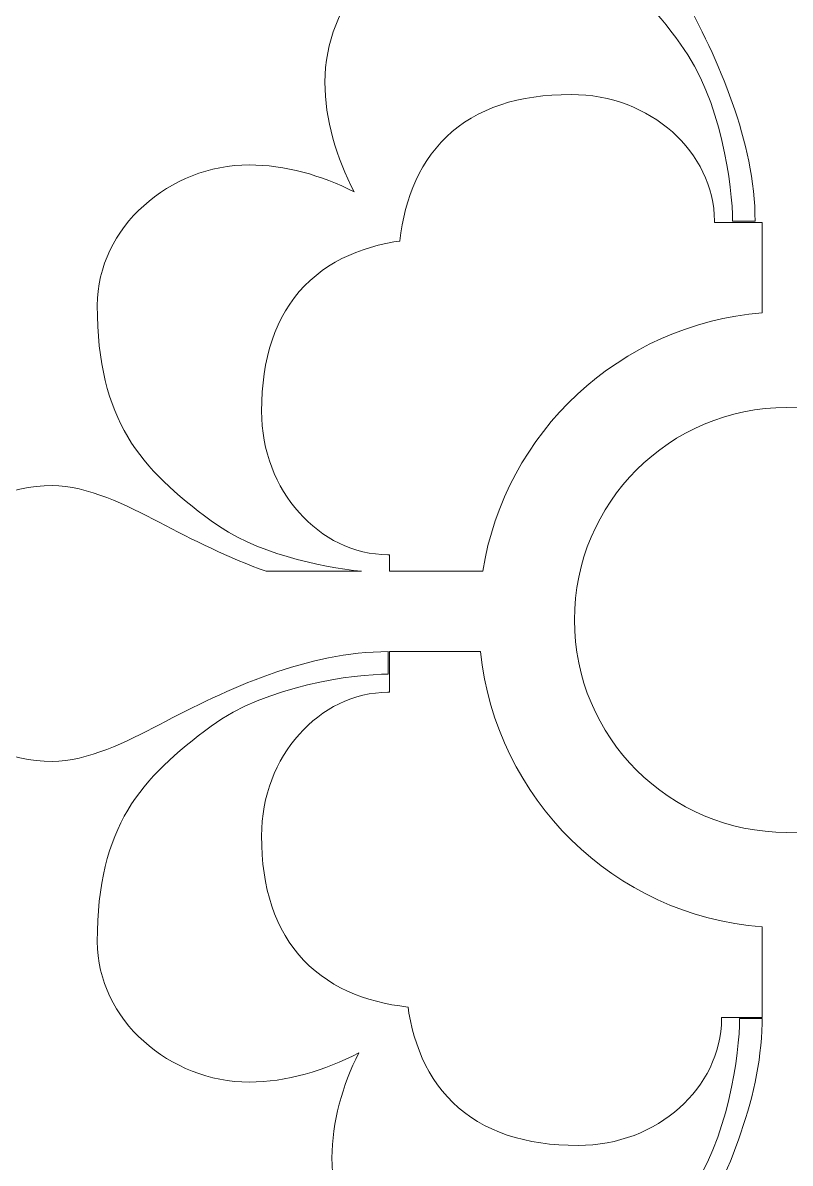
# Model space of a CAD drawing. Header units: centimetres. Extents: x -8.7 to 2, y -6.7 to 8.4.
# Drawn here: x -8.05 to -7.383, y 1.405 to 2.395 of the extents above; entities that cross this region are included whole.
import ezdxf

# ---------------------------------------------------------------- set-up
doc = ezdxf.new("R2010")
doc.units = ezdxf.units.CM
doc.header["$MEASUREMENT"] = 0
doc.layers.add('layer 1', color=7, linetype='Continuous')

msp = doc.modelspace()

# ---------------------------------------------------------------- linework, layer by layer
at = {"layer": 'layer 1', "color": 177, "lineweight": 9}
for points, knots in [([(-8.7169, -6.70279), (-8.7169, -6.70279), (-8.7169, -5.65469), (-8.7169, -5.65469), (-8.7169, -5.65469), (-8.7169, -5.65469), (-8.7169, -5.56045), (-8.7169, -5.56045), (-8.7169, -5.56045), (-8.7169, -5.56045), (-8.7169, -5.22248), (-8.7169, -5.22248), (-8.7169, -5.22248), (-8.7169, -5.22248), (-8.7169, -5.05978), (-8.7169, -5.05978), (-8.7169, -5.05978), (-8.7169, -5.05978), (-8.7169, -3.57526), (-8.7169, -3.57526), (-8.7169, -3.57526), (-8.7169, -3.57526), (-8.7169, -3.48102), (-8.7169, -3.48102), (-8.7169, -3.48102), (-8.7169, -3.48102), (-8.7169, -3.14306), (-8.7169, -3.14306), (-8.7169, -3.14306), (-8.7169, -3.14306), (-8.7169, -2.98035), (-8.7169, -2.98035), (-8.7169, -2.98035), (-8.7169, -2.98035), (-8.7169, -1.49584), (-8.7169, -1.49584), (-8.7169, -1.49584), (-8.7169, -1.49584), (-8.7169, -1.4016), (-8.7169, -1.4016), (-8.7169, -1.4016), (-8.7169, -1.4016), (-8.7169, -1.06363), (-8.7169, -1.06363), (-8.7169, -1.06363), (-8.7169, -1.06363), (-8.7169, -0.90093), (-8.7169, -0.90093), (-8.7169, -0.90093), (-8.7169, -0.90093), (-8.7169, 0.58359), (-8.7169, 0.58359), (-8.7169, 0.58359), (-8.7169, 0.58359), (-8.7169, 0.67783), (-8.7169, 0.67783), (-8.7169, 0.67783), (-8.7169, 0.67783), (-8.7169, 1.01579), (-8.7169, 1.01579), (-8.7169, 1.01579), (-8.7169, 1.01579), (-8.7169, 1.1785), (-8.7169, 1.1785), (-8.7169, 1.1785), (-8.7169, 1.1785), (-8.7169, 2.66301), (-8.7169, 2.66301), (-8.7169, 2.66301), (-8.7169, 2.66301), (-8.7169, 2.75725), (-8.7169, 2.75725), (-8.7169, 2.75725), (-8.7169, 2.75725), (-8.7169, 3.09522), (-8.7169, 3.09522), (-8.7169, 3.09522), (-8.7169, 3.09522), (-8.7169, 3.25792), (-8.7169, 3.25792), (-8.7169, 3.25792), (-8.7169, 3.25792), (-8.7169, 4.74243), (-8.7169, 4.74243), (-8.7169, 4.74243), (-8.7169, 4.74243), (-8.7169, 4.83668), (-8.7169, 4.83668), (-8.7169, 4.83668), (-8.7169, 4.83668), (-8.7169, 5.17464), (-8.7169, 5.17464), (-8.7169, 5.17464), (-8.7169, 5.17464), (-8.7169, 5.33735), (-8.7169, 5.33735), (-8.7169, 5.33735), (-8.7169, 5.33735), (-8.7169, 6.82186), (-8.7169, 6.82186), (-8.7169, 6.82186), (-8.7169, 6.82186), (-8.7169, 6.9161), (-8.7169, 6.9161), (-8.7169, 6.9161), (-8.7169, 6.9161), (-8.7169, 7.25407), (-8.7169, 7.25407), (-8.7169, 7.25407), (-8.7169, 7.25407), (-8.7169, 7.41677), (-8.7169, 7.41677), (-8.7169, 7.41677), (-8.7169, 7.41677), (-8.7169, 8.37754), (-8.7169, 8.37754), (-8.7169, 8.37754), (-8.7169, 8.37754), (-7.98536, 8.37754), (-7.98536, 8.37754), (-7.98536, 8.37754), (-7.98536, 8.37754), (-7.82032, 8.37754), (-7.82032, 8.37754), (-7.82032, 8.37754), (-7.82032, 8.37754), (-7.40775, 8.37754), (-7.40775, 8.37754), (-7.40775, 8.37754), (-7.40775, 8.37754), (-7.33799, 8.37754), (-7.33799, 8.37754), (-7.33799, 8.37754), (-7.33799, 8.37754), (-6.94873, 8.37754), (-6.94873, 8.37754), (-6.94873, 8.37754), (-6.94873, 8.37754), (-6.78737, 8.37754), (-6.78737, 8.37754), (-6.78737, 8.37754), (-6.78737, 8.37754), (-5.77977, 8.37754), (-5.77977, 8.37754), (-5.77977, 8.37754), (-5.77977, 8.37754), (-5.61473, 8.37754), (-5.61473, 8.37754), (-5.61473, 8.37754), (-5.61473, 8.37754), (-5.20216, 8.37754), (-5.20216, 8.37754), (-5.20216, 8.37754), (-5.20216, 8.37754), (-5.1324, 8.37754), (-5.1324, 8.37754), (-5.1324, 8.37754), (-5.1324, 8.37754), (-4.74314, 8.37754), (-4.74314, 8.37754), (-4.74314, 8.37754), (-4.74314, 8.37754), (-4.58178, 8.37754), (-4.58178, 8.37754), (-4.58178, 8.37754), (-4.58178, 8.37754), (-3.85015, 8.37754), (-3.85015, 8.37754), (-3.85015, 8.37754), (-3.85015, 8.37754), (-3.85015, 7.36066), (-3.85015, 7.36066), (-3.85015, 7.36066), (-3.85015, 7.36066), (-3.85015, 7.26641), (-3.85015, 7.26641), (-3.85015, 7.26641), (-3.85015, 7.26641), (-3.85015, 6.9286), (-3.85015, 6.9286), (-3.85015, 6.9286), (-3.85015, 6.9286), (-3.85015, 6.77755), (-3.85015, 6.77755), (-3.85015, 6.77755), (-3.85015, 6.77755), (-3.85015, 5.24221), (-3.85015, 5.24221), (-3.85015, 5.24221), (-3.85015, 5.24221), (-3.85015, 5.14795), (-3.85015, 5.14795), (-3.85015, 5.14795), (-3.85015, 5.14795), (-3.85015, 4.81014), (-3.85015, 4.81014), (-3.85015, 4.81014), (-3.85015, 4.81014), (-3.85015, 4.65909), (-3.85015, 4.65909), (-3.85015, 4.65909), (-3.85015, 4.65909), (-3.85015, 3.17448), (-3.85015, 3.17448), (-3.85015, 3.17448), (-3.85015, 3.17448), (-3.85015, 3.08022), (-3.85015, 3.08022), (-3.85015, 3.08022), (-3.85015, 3.08022), (-3.85015, 2.74242), (-3.85015, 2.74242), (-3.85015, 2.74242), (-3.85015, 2.74242), (-3.85015, 2.59137), (-3.85015, 2.59137), (-3.85015, 2.59137), (-3.85015, 2.59137), (-3.85015, 1.10676), (-3.85015, 1.10676), (-3.85015, 1.10676), (-3.85015, 1.10676), (-3.85015, 1.0125), (-3.85015, 1.0125), (-3.85015, 1.0125), (-3.85015, 1.0125), (-3.85015, 0.6747), (-3.85015, 0.6747), (-3.85015, 0.6747), (-3.85015, 0.6747), (-3.85015, 0.52364), (-3.85015, 0.52364), (-3.85015, 0.52364), (-3.85015, 0.52364), (-3.85015, -0.96097), (-3.85015, -0.96097), (-3.85015, -0.96097), (-3.85015, -0.96097), (-3.85015, -1.05523), (-3.85015, -1.05523), (-3.85015, -1.05523), (-3.85015, -1.05523), (-3.85015, -1.39303), (-3.85015, -1.39303), (-3.85015, -1.39303), (-3.85015, -1.39303), (-3.85015, -1.54408), (-3.85015, -1.54408), (-3.85015, -1.54408), (-3.85015, -1.54408), (-3.85015, -3.02869), (-3.85015, -3.02869), (-3.85015, -3.02869), (-3.85015, -3.02869), (-3.85015, -3.12295), (-3.85015, -3.12295), (-3.85015, -3.12295), (-3.85015, -3.12295), (-3.85015, -3.46075), (-3.85015, -3.46075), (-3.85015, -3.46075), (-3.85015, -3.46075), (-3.85015, -3.61181), (-3.85015, -3.61181), (-3.85015, -3.61181), (-3.85015, -3.61181), (-3.85015, -5.09642), (-3.85015, -5.09642), (-3.85015, -5.09642), (-3.85015, -5.09642), (-3.85015, -5.19068), (-3.85015, -5.19068), (-3.85015, -5.19068), (-3.85015, -5.19068), (-3.85015, -5.52848), (-3.85015, -5.52848), (-3.85015, -5.52848), (-3.85015, -5.52848), (-3.85015, -5.67953), (-3.85015, -5.67953), (-3.85015, -5.67953), (-3.85015, -5.67953), (-3.85015, -6.70279), (-3.85015, -6.70279), (-3.85015, -6.70279), (-3.85015, -6.70279), (-4.58169, -6.70279), (-4.58169, -6.70279), (-4.58169, -6.70279), (-4.58169, -6.70279), (-4.7476, -6.70279), (-4.7476, -6.70279), (-4.7476, -6.70279), (-4.7476, -6.70279), (-5.1324, -6.70279), (-5.1324, -6.70279), (-5.1324, -6.70279), (-5.1324, -6.70279), (-5.20216, -6.70279), (-5.20216, -6.70279), (-5.20216, -6.70279), (-5.20216, -6.70279), (-5.61759, -6.70279), (-5.61759, -6.70279), (-5.61759, -6.70279), (-5.61759, -6.70279), (-5.77971, -6.70279), (-5.77971, -6.70279), (-5.77971, -6.70279), (-5.77971, -6.70279), (-6.78728, -6.70279), (-6.78728, -6.70279), (-6.78728, -6.70279), (-6.78728, -6.70279), (-6.95319, -6.70279), (-6.95319, -6.70279), (-6.95319, -6.70279), (-6.95319, -6.70279), (-7.33799, -6.70279), (-7.33799, -6.70279), (-7.33799, -6.70279), (-7.33799, -6.70279), (-7.40775, -6.70279), (-7.40775, -6.70279), (-7.40775, -6.70279), (-7.40775, -6.70279), (-7.82318, -6.70279), (-7.82318, -6.70279), (-7.82318, -6.70279), (-7.82318, -6.70279), (-7.9853, -6.70279), (-7.9853, -6.70279), (-7.9853, -6.70279), (-7.9853, -6.70279), (-8.7169, -6.70279), (-8.7169, -6.70279)], [0, 0, 0, 0, 0.011765, 0.011765, 0.011765, 0.011765, 0.023529, 0.023529, 0.023529, 0.023529, 0.035294, 0.035294, 0.035294, 0.035294, 0.047059, 0.047059, 0.047059, 0.047059, 0.058824, 0.058824, 0.058824, 0.058824, 0.070588, 0.070588, 0.070588, 0.070588, 0.082353, 0.082353, 0.082353, 0.082353, 0.094118, 0.094118, 0.094118, 0.094118, 0.105882, 0.105882, 0.105882, 0.105882, 0.117647, 0.117647, 0.117647, 0.117647, 0.129412, 0.129412, 0.129412, 0.129412, 0.141176, 0.141176, 0.141176, 0.141176, 0.152941, 0.152941, 0.152941, 0.152941, 0.164706, 0.164706, 0.164706, 0.164706, 0.176471, 0.176471, 0.176471, 0.176471, 0.188235, 0.188235, 0.188235, 0.188235, 0.2, 0.2, 0.2, 0.2, 0.211765, 0.211765, 0.211765, 0.211765, 0.223529, 0.223529, 0.223529, 0.223529, 0.235294, 0.235294, 0.235294, 0.235294, 0.247059, 0.247059, 0.247059, 0.247059, 0.258824, 0.258824, 0.258824, 0.258824, 0.270588, 0.270588, 0.270588, 0.270588, 0.282353, 0.282353, 0.282353, 0.282353, 0.294118, 0.294118, 0.294118, 0.294118, 0.305882, 0.305882, 0.305882, 0.305882, 0.317647, 0.317647, 0.317647, 0.317647, 0.329412, 0.329412, 0.329412, 0.329412, 0.341176, 0.341176, 0.341176, 0.341176, 0.352941, 0.352941, 0.352941, 0.352941, 0.364706, 0.364706, 0.364706, 0.364706, 0.376471, 0.376471, 0.376471, 0.376471, 0.388235, 0.388235, 0.388235, 0.388235, 0.4, 0.4, 0.4, 0.4, 0.411765, 0.411765, 0.411765, 0.411765, 0.423529, 0.423529, 0.423529, 0.423529, 0.435294, 0.435294, 0.435294, 0.435294, 0.447059, 0.447059, 0.447059, 0.447059, 0.458824, 0.458824, 0.458824, 0.458824, 0.470588, 0.470588, 0.470588, 0.470588, 0.482353, 0.482353, 0.482353, 0.482353, 0.494118, 0.494118, 0.494118, 0.494118, 0.505882, 0.505882, 0.505882, 0.505882, 0.517647, 0.517647, 0.517647, 0.517647, 0.529412, 0.529412, 0.529412, 0.529412, 0.541176, 0.541176, 0.541176, 0.541176, 0.552941, 0.552941, 0.552941, 0.552941, 0.564706, 0.564706, 0.564706, 0.564706, 0.576471, 0.576471, 0.576471, 0.576471, 0.588235, 0.588235, 0.588235, 0.588235, 0.6, 0.6, 0.6, 0.6, 0.611765, 0.611765, 0.611765, 0.611765, 0.623529, 0.623529, 0.623529, 0.623529, 0.635294, 0.635294, 0.635294, 0.635294, 0.647059, 0.647059, 0.647059, 0.647059, 0.658824, 0.658824, 0.658824, 0.658824, 0.670588, 0.670588, 0.670588, 0.670588, 0.682353, 0.682353, 0.682353, 0.682353, 0.694118, 0.694118, 0.694118, 0.694118, 0.705882, 0.705882, 0.705882, 0.705882, 0.717647, 0.717647, 0.717647, 0.717647, 0.729412, 0.729412, 0.729412, 0.729412, 0.741176, 0.741176, 0.741176, 0.741176, 0.752941, 0.752941, 0.752941, 0.752941, 0.764706, 0.764706, 0.764706, 0.764706, 0.776471, 0.776471, 0.776471, 0.776471, 0.788235, 0.788235, 0.788235, 0.788235, 0.8, 0.8, 0.8, 0.8, 0.811765, 0.811765, 0.811765, 0.811765, 0.823529, 0.823529, 0.823529, 0.823529, 0.835294, 0.835294, 0.835294, 0.835294, 0.847059, 0.847059, 0.847059, 0.847059, 0.858824, 0.858824, 0.858824, 0.858824, 0.870588, 0.870588, 0.870588, 0.870588, 0.882353, 0.882353, 0.882353, 0.882353, 0.894118, 0.894118, 0.894118, 0.894118, 0.905882, 0.905882, 0.905882, 0.905882, 0.917647, 0.917647, 0.917647, 0.917647, 0.929412, 0.929412, 0.929412, 0.929412, 0.941176, 0.941176, 0.941176, 0.941176, 0.952941, 0.952941, 0.952941, 0.952941, 0.964706, 0.964706, 0.964706, 0.964706, 0.976471, 0.976471, 0.976471, 0.976471, 1, 1, 1, 1]), ([(-8.4345, 1.4472), (-8.30543, 1.43118), (-8.20348, 1.29332), (-8.1967, 1.12257), (-8.1967, 1.12257), (-8.01747, 1.1205), (-7.8714, 1.01367), (-7.85858, 0.87861), (-7.85858, 0.87861), (-7.85858, 0.87861), (-7.67648, 0.93402), (-7.67648, 0.93402), (-7.67648, 0.93402), (-7.67648, 0.93402), (-7.47203, 0.87181), (-7.47203, 0.87181), (-7.47203, 0.87181), (-7.47203, 0.87181), (-7.42224, 1.04216), (-7.42224, 1.04216), (-7.42224, 1.04216), (-7.43603, 1.06985), (-7.44994, 1.09616), (-7.46145, 1.11735), (-7.46145, 1.11735), (-7.48589, 1.16131), (-7.50298, 1.20162), (-7.50298, 1.23827), (-7.50298, 1.23827), (-7.50298, 1.26881), (-7.48589, 1.30302), (-7.47122, 1.33111), (-7.47122, 1.33111), (-7.44009, 1.38974), (-7.409, 1.45774), (-7.40775, 1.52596), (-7.40775, 1.52596), (-7.40775, 1.52596), (-7.40775, 1.53022), (-7.40775, 1.53022), (-7.40775, 1.53022), (-7.40775, 1.53022), (-7.42724, 1.53022), (-7.42724, 1.53022), (-7.42724, 1.53022), (-7.42724, 1.50089), (-7.43702, 1.42393), (-7.47245, 1.37631), (-7.47245, 1.37631), (-7.51764, 1.31522), (-7.55916, 1.27737), (-7.65934, 1.27737), (-7.65934, 1.27737), (-7.72775, 1.27737), (-7.78148, 1.34087), (-7.78148, 1.40929), (-7.78148, 1.40929), (-7.78148, 1.44024), (-7.77247, 1.4722), (-7.7582, 1.50051), (-7.7582, 1.50051), (-7.78749, 1.48504), (-7.82102, 1.47515), (-7.85345, 1.47515), (-7.85345, 1.47515), (-7.92187, 1.47515), (-7.98537, 1.52889), (-7.98537, 1.59729), (-7.98537, 1.59729), (-7.98537, 1.69748), (-7.94752, 1.73899), (-7.88643, 1.78418), (-7.88643, 1.78418), (-7.83881, 1.81961), (-7.76184, 1.82939), (-7.73252, 1.82939), (-7.73252, 1.82939), (-7.73252, 1.82939), (-7.73252, 1.84893), (-7.73252, 1.84893), (-7.73252, 1.84893), (-7.80216, 1.84893), (-7.87177, 1.81717), (-7.93162, 1.7854), (-7.93162, 1.7854), (-7.95972, 1.77074), (-7.99393, 1.75365), (-8.02447, 1.75365), (-8.02447, 1.75365), (-8.06112, 1.75365), (-8.10143, 1.77074), (-8.14538, 1.79519), (-8.14538, 1.79519), (-8.18814, 1.81839), (-8.25167, 1.85138), (-8.30541, 1.87335), (-8.30541, 1.87335), (-8.25167, 1.89534), (-8.18814, 1.92832), (-8.14538, 1.95154), (-8.14538, 1.95154), (-8.10143, 1.97598), (-8.06112, 1.99307), (-8.02447, 1.99307), (-8.02447, 1.99307), (-7.99393, 1.99307), (-7.95972, 1.97598), (-7.93162, 1.96131), (-7.93162, 1.96131), (-7.90258, 1.94589), (-7.87122, 1.93047), (-7.83869, 1.91869), (-7.83869, 1.91869), (-7.83869, 1.91869), (-7.7558, 1.91869), (-7.7558, 1.91869), (-7.7558, 1.91869), (-7.79206, 1.9224), (-7.84854, 1.93435), (-7.88643, 1.96254), (-7.88643, 1.96254), (-7.94752, 2.00773), (-7.98537, 2.04925), (-7.98537, 2.14943), (-7.98537, 2.14943), (-7.98537, 2.21784), (-7.92187, 2.27157), (-7.85345, 2.27157), (-7.85345, 2.27157), (-7.82249, 2.27157), (-7.79053, 2.26256), (-7.76222, 2.24829), (-7.76222, 2.24829), (-7.7777, 2.27758), (-7.78759, 2.3111), (-7.78759, 2.34354), (-7.78759, 2.34354), (-7.78759, 2.41196), (-7.73385, 2.47546), (-7.66545, 2.47546), (-7.66545, 2.47546), (-7.56526, 2.47546), (-7.52375, 2.43761), (-7.47855, 2.37652), (-7.47855, 2.37652), (-7.44313, 2.3289), (-7.43335, 2.25193), (-7.43335, 2.22261), (-7.43335, 2.22261), (-7.43335, 2.22261), (-7.41381, 2.22261), (-7.41381, 2.22261), (-7.41381, 2.22261), (-7.41381, 2.29225), (-7.44557, 2.36186), (-7.47734, 2.42171), (-7.47734, 2.42171), (-7.492, 2.44981), (-7.50909, 2.48402), (-7.50909, 2.51456), (-7.50909, 2.51456), (-7.50909, 2.55121), (-7.492, 2.59152), (-7.46755, 2.63547), (-7.46755, 2.63547), (-7.45331, 2.66173), (-7.43536, 2.69581), (-7.41855, 2.73065), (-7.41855, 2.73065), (-7.41855, 2.73065), (-7.47203, 2.91364), (-7.47203, 2.91364), (-7.47203, 2.91364), (-7.47203, 2.91364), (-7.67648, 2.85142), (-7.67648, 2.85142), (-7.67648, 2.85142), (-7.67648, 2.85142), (-7.86009, 2.90729), (-7.86009, 2.90729), (-7.86009, 2.90729), (-7.8797, 2.78118), (-8.01586, 2.68238), (-8.18386, 2.67571), (-8.18386, 2.67571), (-8.18596, 2.49354), (-8.2963, 2.34563), (-8.4345, 2.33707), (-8.4345, 2.33707), (-8.4345, 2.33707), (-8.4345, 1.4472), (-8.4345, 1.4472)], [0, 0, 0, 0, 0.020408, 0.020408, 0.020408, 0.020408, 0.040816, 0.040816, 0.040816, 0.040816, 0.061224, 0.061224, 0.061224, 0.061224, 0.081633, 0.081633, 0.081633, 0.081633, 0.102041, 0.102041, 0.102041, 0.102041, 0.122449, 0.122449, 0.122449, 0.122449, 0.142857, 0.142857, 0.142857, 0.142857, 0.163265, 0.163265, 0.163265, 0.163265, 0.183673, 0.183673, 0.183673, 0.183673, 0.204082, 0.204082, 0.204082, 0.204082, 0.22449, 0.22449, 0.22449, 0.22449, 0.244898, 0.244898, 0.244898, 0.244898, 0.265306, 0.265306, 0.265306, 0.265306, 0.285714, 0.285714, 0.285714, 0.285714, 0.306122, 0.306122, 0.306122, 0.306122, 0.326531, 0.326531, 0.326531, 0.326531, 0.346939, 0.346939, 0.346939, 0.346939, 0.367347, 0.367347, 0.367347, 0.367347, 0.387755, 0.387755, 0.387755, 0.387755, 0.408163, 0.408163, 0.408163, 0.408163, 0.428571, 0.428571, 0.428571, 0.428571, 0.44898, 0.44898, 0.44898, 0.44898, 0.469388, 0.469388, 0.469388, 0.469388, 0.489796, 0.489796, 0.489796, 0.489796, 0.510204, 0.510204, 0.510204, 0.510204, 0.530612, 0.530612, 0.530612, 0.530612, 0.55102, 0.55102, 0.55102, 0.55102, 0.571429, 0.571429, 0.571429, 0.571429, 0.591837, 0.591837, 0.591837, 0.591837, 0.612245, 0.612245, 0.612245, 0.612245, 0.632653, 0.632653, 0.632653, 0.632653, 0.653061, 0.653061, 0.653061, 0.653061, 0.673469, 0.673469, 0.673469, 0.673469, 0.693878, 0.693878, 0.693878, 0.693878, 0.714286, 0.714286, 0.714286, 0.714286, 0.734694, 0.734694, 0.734694, 0.734694, 0.755102, 0.755102, 0.755102, 0.755102, 0.77551, 0.77551, 0.77551, 0.77551, 0.795918, 0.795918, 0.795918, 0.795918, 0.816327, 0.816327, 0.816327, 0.816327, 0.836735, 0.836735, 0.836735, 0.836735, 0.857143, 0.857143, 0.857143, 0.857143, 0.877551, 0.877551, 0.877551, 0.877551, 0.897959, 0.897959, 0.897959, 0.897959, 0.918367, 0.918367, 0.918367, 0.918367, 0.938776, 0.938776, 0.938776, 0.938776, 0.959184, 0.959184, 0.959184, 0.959184, 1, 1, 1, 1]), ([(-7.73145, 1.91869), (-7.73145, 1.91869), (-7.65042, 1.91869), (-7.65042, 1.91869), (-7.65042, 1.91869), (-7.63124, 2.03938), (-7.53131, 2.1332), (-7.40775, 2.143), (-7.40775, 2.143), (-7.40775, 2.143), (-7.40775, 2.22154), (-7.40775, 2.22154), (-7.40775, 2.22154), (-7.40775, 2.22154), (-7.44909, 2.22154), (-7.44909, 2.22154), (-7.44909, 2.22154), (-7.44909, 2.22154), (-7.44909, 2.22304), (-7.44909, 2.22304), (-7.44909, 2.22304), (-7.44909, 2.22304), (-7.44925, 2.2282), (-7.44925, 2.2282), (-7.44925, 2.2282), (-7.44925, 2.2282), (-7.44975, 2.23373), (-7.44975, 2.23373), (-7.44975, 2.23373), (-7.44975, 2.23373), (-7.45057, 2.23921), (-7.45057, 2.23921), (-7.45057, 2.23921), (-7.45057, 2.23921), (-7.4517, 2.24461), (-7.4517, 2.24461), (-7.4517, 2.24461), (-7.4517, 2.24461), (-7.45313, 2.24992), (-7.45313, 2.24992), (-7.45313, 2.24992), (-7.45313, 2.24992), (-7.45484, 2.25513), (-7.45484, 2.25513), (-7.45484, 2.25513), (-7.45484, 2.25513), (-7.45683, 2.26023), (-7.45683, 2.26023), (-7.45683, 2.26023), (-7.45683, 2.26023), (-7.45908, 2.26523), (-7.45908, 2.26523), (-7.45908, 2.26523), (-7.45908, 2.26523), (-7.4616, 2.2701), (-7.4616, 2.2701), (-7.4616, 2.2701), (-7.4616, 2.2701), (-7.46436, 2.27483), (-7.46436, 2.27483), (-7.46436, 2.27483), (-7.46436, 2.27483), (-7.46736, 2.27943), (-7.46736, 2.27943), (-7.46736, 2.27943), (-7.46736, 2.27943), (-7.47059, 2.28389), (-7.47059, 2.28389), (-7.47059, 2.28389), (-7.47059, 2.28389), (-7.47405, 2.2882), (-7.47405, 2.2882), (-7.47405, 2.2882), (-7.47405, 2.2882), (-7.47772, 2.29236), (-7.47772, 2.29236), (-7.47772, 2.29236), (-7.47772, 2.29236), (-7.48161, 2.29635), (-7.48161, 2.29635), (-7.48161, 2.29635), (-7.48161, 2.29635), (-7.4857, 2.30018), (-7.4857, 2.30018), (-7.4857, 2.30018), (-7.4857, 2.30018), (-7.48999, 2.30383), (-7.48999, 2.30383), (-7.48999, 2.30383), (-7.48999, 2.30383), (-7.49446, 2.3073), (-7.49446, 2.3073), (-7.49446, 2.3073), (-7.49446, 2.3073), (-7.49913, 2.31058), (-7.49913, 2.31058), (-7.49913, 2.31058), (-7.49913, 2.31058), (-7.50397, 2.31367), (-7.50397, 2.31367), (-7.50397, 2.31367), (-7.50397, 2.31367), (-7.50899, 2.31656), (-7.50899, 2.31656), (-7.50899, 2.31656), (-7.50899, 2.31656), (-7.51417, 2.31923), (-7.51417, 2.31923), (-7.51417, 2.31923), (-7.51417, 2.31923), (-7.51952, 2.32169), (-7.51952, 2.32169), (-7.51952, 2.32169), (-7.51952, 2.32169), (-7.52503, 2.32392), (-7.52503, 2.32392), (-7.52503, 2.32392), (-7.52503, 2.32392), (-7.53069, 2.32592), (-7.53069, 2.32592), (-7.53069, 2.32592), (-7.53069, 2.32592), (-7.53648, 2.32768), (-7.53648, 2.32768), (-7.53648, 2.32768), (-7.53648, 2.32768), (-7.54241, 2.32918), (-7.54241, 2.32918), (-7.54241, 2.32918), (-7.54241, 2.32918), (-7.54847, 2.33043), (-7.54847, 2.33043), (-7.54847, 2.33043), (-7.54847, 2.33043), (-7.55465, 2.33141), (-7.55465, 2.33141), (-7.55465, 2.33141), (-7.55465, 2.33141), (-7.56094, 2.33212), (-7.56094, 2.33212), (-7.56094, 2.33212), (-7.56094, 2.33212), (-7.56733, 2.33256), (-7.56733, 2.33256), (-7.56733, 2.33256), (-7.56733, 2.33256), (-7.57373, 2.3327), (-7.57373, 2.3327), (-7.57373, 2.3327), (-7.57373, 2.3327), (-7.58217, 2.33256), (-7.58217, 2.33256), (-7.58217, 2.33256), (-7.58217, 2.33256), (-7.59031, 2.33216), (-7.59031, 2.33216), (-7.59031, 2.33216), (-7.59031, 2.33216), (-7.59824, 2.33148), (-7.59824, 2.33148), (-7.59824, 2.33148), (-7.59824, 2.33148), (-7.60597, 2.33052), (-7.60597, 2.33052), (-7.60597, 2.33052), (-7.60597, 2.33052), (-7.61349, 2.32928), (-7.61349, 2.32928), (-7.61349, 2.32928), (-7.61349, 2.32928), (-7.62082, 2.32775), (-7.62082, 2.32775), (-7.62082, 2.32775), (-7.62082, 2.32775), (-7.62795, 2.32593), (-7.62795, 2.32593), (-7.62795, 2.32593), (-7.62795, 2.32593), (-7.63487, 2.3238), (-7.63487, 2.3238), (-7.63487, 2.3238), (-7.63487, 2.3238), (-7.64158, 2.32138), (-7.64158, 2.32138), (-7.64158, 2.32138), (-7.64158, 2.32138), (-7.64808, 2.31865), (-7.64808, 2.31865), (-7.64808, 2.31865), (-7.64808, 2.31865), (-7.65436, 2.31562), (-7.65436, 2.31562), (-7.65436, 2.31562), (-7.65436, 2.31562), (-7.6604, 2.31228), (-7.6604, 2.31228), (-7.6604, 2.31228), (-7.6604, 2.31228), (-7.66619, 2.30864), (-7.66619, 2.30864), (-7.66619, 2.30864), (-7.66619, 2.30864), (-7.67173, 2.3047), (-7.67173, 2.3047), (-7.67173, 2.3047), (-7.67173, 2.3047), (-7.67699, 2.30047), (-7.67699, 2.30047), (-7.67699, 2.30047), (-7.67699, 2.30047), (-7.68197, 2.29598), (-7.68197, 2.29598), (-7.68197, 2.29598), (-7.68197, 2.29598), (-7.68667, 2.29121), (-7.68667, 2.29121), (-7.68667, 2.29121), (-7.68667, 2.29121), (-7.69106, 2.28621), (-7.69106, 2.28621), (-7.69106, 2.28621), (-7.69106, 2.28621), (-7.69516, 2.28098), (-7.69516, 2.28098), (-7.69516, 2.28098), (-7.69516, 2.28098), (-7.69895, 2.27554), (-7.69895, 2.27554), (-7.69895, 2.27554), (-7.69895, 2.27554), (-7.70244, 2.26991), (-7.70244, 2.26991), (-7.70244, 2.26991), (-7.70244, 2.26991), (-7.70563, 2.26411), (-7.70563, 2.26411), (-7.70563, 2.26411), (-7.70563, 2.26411), (-7.70853, 2.25814), (-7.70853, 2.25814), (-7.70853, 2.25814), (-7.70853, 2.25814), (-7.71115, 2.25202), (-7.71115, 2.25202), (-7.71115, 2.25202), (-7.71115, 2.25202), (-7.7135, 2.24576), (-7.7135, 2.24576), (-7.7135, 2.24576), (-7.7135, 2.24576), (-7.71559, 2.23938), (-7.71559, 2.23938), (-7.71559, 2.23938), (-7.71559, 2.23938), (-7.71743, 2.23286), (-7.71743, 2.23286), (-7.71743, 2.23286), (-7.71743, 2.23286), (-7.71902, 2.22624), (-7.71902, 2.22624), (-7.71902, 2.22624), (-7.71902, 2.22624), (-7.72039, 2.2195), (-7.72039, 2.2195), (-7.72039, 2.2195), (-7.72039, 2.2195), (-7.72153, 2.21264), (-7.72153, 2.21264), (-7.72153, 2.21264), (-7.72153, 2.21264), (-7.72246, 2.20568), (-7.72246, 2.20568), (-7.72246, 2.20568), (-7.72246, 2.20568), (-7.72248, 2.20548), (-7.72248, 2.20548), (-7.72248, 2.20548), (-7.72248, 2.20548), (-7.72773, 2.20465), (-7.72773, 2.20465), (-7.72773, 2.20465), (-7.72773, 2.20465), (-7.73455, 2.20333), (-7.73455, 2.20333), (-7.73455, 2.20333), (-7.73455, 2.20333), (-7.74127, 2.20178), (-7.74127, 2.20178), (-7.74127, 2.20178), (-7.74127, 2.20178), (-7.74786, 2.19998), (-7.74786, 2.19998), (-7.74786, 2.19998), (-7.74786, 2.19998), (-7.75432, 2.19793), (-7.75432, 2.19793), (-7.75432, 2.19793), (-7.75432, 2.19793), (-7.76066, 2.19562), (-7.76066, 2.19562), (-7.76066, 2.19562), (-7.76066, 2.19562), (-7.76686, 2.19303), (-7.76686, 2.19303), (-7.76686, 2.19303), (-7.76686, 2.19303), (-7.77291, 2.19016), (-7.77291, 2.19016), (-7.77291, 2.19016), (-7.77291, 2.19016), (-7.7788, 2.187), (-7.7788, 2.187), (-7.7788, 2.187), (-7.7788, 2.187), (-7.78451, 2.18353), (-7.78451, 2.18353), (-7.78451, 2.18353), (-7.78451, 2.18353), (-7.79003, 2.17976), (-7.79003, 2.17976), (-7.79003, 2.17976), (-7.79003, 2.17976), (-7.79533, 2.17568), (-7.79533, 2.17568), (-7.79533, 2.17568), (-7.79533, 2.17568), (-7.80042, 2.1713), (-7.80042, 2.1713), (-7.80042, 2.1713), (-7.80042, 2.1713), (-7.80525, 2.16661), (-7.80525, 2.16661), (-7.80525, 2.16661), (-7.80525, 2.16661), (-7.80983, 2.16162), (-7.80983, 2.16162), (-7.80983, 2.16162), (-7.80983, 2.16162), (-7.81412, 2.15635), (-7.81412, 2.15635), (-7.81412, 2.15635), (-7.81412, 2.15635), (-7.81813, 2.15079), (-7.81813, 2.15079), (-7.81813, 2.15079), (-7.81813, 2.15079), (-7.82183, 2.14498), (-7.82183, 2.14498), (-7.82183, 2.14498), (-7.82183, 2.14498), (-7.82523, 2.13891), (-7.82523, 2.13891), (-7.82523, 2.13891), (-7.82523, 2.13891), (-7.82832, 2.13261), (-7.82832, 2.13261), (-7.82832, 2.13261), (-7.82832, 2.13261), (-7.8311, 2.12607), (-7.8311, 2.12607), (-7.8311, 2.12607), (-7.8311, 2.12607), (-7.83356, 2.11932), (-7.83356, 2.11932), (-7.83356, 2.11932), (-7.83356, 2.11932), (-7.83572, 2.11235), (-7.83572, 2.11235), (-7.83572, 2.11235), (-7.83572, 2.11235), (-7.83758, 2.10517), (-7.83758, 2.10517), (-7.83758, 2.10517), (-7.83758, 2.10517), (-7.83913, 2.09779), (-7.83913, 2.09779), (-7.83913, 2.09779), (-7.83913, 2.09779), (-7.84039, 2.09021), (-7.84039, 2.09021), (-7.84039, 2.09021), (-7.84039, 2.09021), (-7.84137, 2.08243), (-7.84137, 2.08243), (-7.84137, 2.08243), (-7.84137, 2.08243), (-7.84206, 2.07443), (-7.84206, 2.07443), (-7.84206, 2.07443), (-7.84206, 2.07443), (-7.84247, 2.06622), (-7.84247, 2.06622), (-7.84247, 2.06622), (-7.84247, 2.06622), (-7.84261, 2.05772), (-7.84261, 2.05772), (-7.84261, 2.05772), (-7.84261, 2.05772), (-7.84247, 2.05132), (-7.84247, 2.05132), (-7.84247, 2.05132), (-7.84247, 2.05132), (-7.84204, 2.04492), (-7.84204, 2.04492), (-7.84204, 2.04492), (-7.84204, 2.04492), (-7.84133, 2.03864), (-7.84133, 2.03864), (-7.84133, 2.03864), (-7.84133, 2.03864), (-7.84034, 2.03246), (-7.84034, 2.03246), (-7.84034, 2.03246), (-7.84034, 2.03246), (-7.8391, 2.0264), (-7.8391, 2.0264), (-7.8391, 2.0264), (-7.8391, 2.0264), (-7.83759, 2.02046), (-7.83759, 2.02046), (-7.83759, 2.02046), (-7.83759, 2.02046), (-7.83583, 2.01466), (-7.83583, 2.01466), (-7.83583, 2.01466), (-7.83583, 2.01466), (-7.83383, 2.00901), (-7.83383, 2.00901), (-7.83383, 2.00901), (-7.83383, 2.00901), (-7.83161, 2.00351), (-7.83161, 2.00351), (-7.83161, 2.00351), (-7.83161, 2.00351), (-7.82915, 1.99816), (-7.82915, 1.99816), (-7.82915, 1.99816), (-7.82915, 1.99816), (-7.82647, 1.99297), (-7.82647, 1.99297), (-7.82647, 1.99297), (-7.82647, 1.99297), (-7.82359, 1.98795), (-7.82359, 1.98795), (-7.82359, 1.98795), (-7.82359, 1.98795), (-7.8205, 1.98311), (-7.8205, 1.98311), (-7.8205, 1.98311), (-7.8205, 1.98311), (-7.81722, 1.97844), (-7.81722, 1.97844), (-7.81722, 1.97844), (-7.81722, 1.97844), (-7.81374, 1.97396), (-7.81374, 1.97396), (-7.81374, 1.97396), (-7.81374, 1.97396), (-7.81009, 1.96968), (-7.81009, 1.96968), (-7.81009, 1.96968), (-7.81009, 1.96968), (-7.80627, 1.96559), (-7.80627, 1.96559), (-7.80627, 1.96559), (-7.80627, 1.96559), (-7.80228, 1.9617), (-7.80228, 1.9617), (-7.80228, 1.9617), (-7.80228, 1.9617), (-7.79812, 1.95802), (-7.79812, 1.95802), (-7.79812, 1.95802), (-7.79812, 1.95802), (-7.79381, 1.95457), (-7.79381, 1.95457), (-7.79381, 1.95457), (-7.79381, 1.95457), (-7.78935, 1.95133), (-7.78935, 1.95133), (-7.78935, 1.95133), (-7.78935, 1.95133), (-7.78475, 1.94833), (-7.78475, 1.94833), (-7.78475, 1.94833), (-7.78475, 1.94833), (-7.78001, 1.94557), (-7.78001, 1.94557), (-7.78001, 1.94557), (-7.78001, 1.94557), (-7.77514, 1.94306), (-7.77514, 1.94306), (-7.77514, 1.94306), (-7.77514, 1.94306), (-7.77016, 1.9408), (-7.77016, 1.9408), (-7.77016, 1.9408), (-7.77016, 1.9408), (-7.76505, 1.93881), (-7.76505, 1.93881), (-7.76505, 1.93881), (-7.76505, 1.93881), (-7.75983, 1.93709), (-7.75983, 1.93709), (-7.75983, 1.93709), (-7.75983, 1.93709), (-7.75452, 1.93567), (-7.75452, 1.93567), (-7.75452, 1.93567), (-7.75452, 1.93567), (-7.74912, 1.93454), (-7.74912, 1.93454), (-7.74912, 1.93454), (-7.74912, 1.93454), (-7.74364, 1.93372), (-7.74364, 1.93372), (-7.74364, 1.93372), (-7.74364, 1.93372), (-7.7381, 1.93322), (-7.7381, 1.93322), (-7.7381, 1.93322), (-7.7381, 1.93322), (-7.73294, 1.93307), (-7.73294, 1.93307), (-7.73294, 1.93307), (-7.73294, 1.93307), (-7.73145, 1.93307), (-7.73145, 1.93307), (-7.73145, 1.93307), (-7.73145, 1.93307), (-7.73145, 1.91869), (-7.73145, 1.91869)], [0, 0, 0, 0, 0.007463, 0.007463, 0.007463, 0.007463, 0.014925, 0.014925, 0.014925, 0.014925, 0.022388, 0.022388, 0.022388, 0.022388, 0.029851, 0.029851, 0.029851, 0.029851, 0.037313, 0.037313, 0.037313, 0.037313, 0.044776, 0.044776, 0.044776, 0.044776, 0.052239, 0.052239, 0.052239, 0.052239, 0.059701, 0.059701, 0.059701, 0.059701, 0.067164, 0.067164, 0.067164, 0.067164, 0.074627, 0.074627, 0.074627, 0.074627, 0.08209, 0.08209, 0.08209, 0.08209, 0.089552, 0.089552, 0.089552, 0.089552, 0.097015, 0.097015, 0.097015, 0.097015, 0.104478, 0.104478, 0.104478, 0.104478, 0.11194, 0.11194, 0.11194, 0.11194, 0.119403, 0.119403, 0.119403, 0.119403, 0.126866, 0.126866, 0.126866, 0.126866, 0.134328, 0.134328, 0.134328, 0.134328, 0.141791, 0.141791, 0.141791, 0.141791, 0.149254, 0.149254, 0.149254, 0.149254, 0.156716, 0.156716, 0.156716, 0.156716, 0.164179, 0.164179, 0.164179, 0.164179, 0.171642, 0.171642, 0.171642, 0.171642, 0.179104, 0.179104, 0.179104, 0.179104, 0.186567, 0.186567, 0.186567, 0.186567, 0.19403, 0.19403, 0.19403, 0.19403, 0.201493, 0.201493, 0.201493, 0.201493, 0.208955, 0.208955, 0.208955, 0.208955, 0.216418, 0.216418, 0.216418, 0.216418, 0.223881, 0.223881, 0.223881, 0.223881, 0.231343, 0.231343, 0.231343, 0.231343, 0.238806, 0.238806, 0.238806, 0.238806, 0.246269, 0.246269, 0.246269, 0.246269, 0.253731, 0.253731, 0.253731, 0.253731, 0.261194, 0.261194, 0.261194, 0.261194, 0.268657, 0.268657, 0.268657, 0.268657, 0.276119, 0.276119, 0.276119, 0.276119, 0.283582, 0.283582, 0.283582, 0.283582, 0.291045, 0.291045, 0.291045, 0.291045, 0.298507, 0.298507, 0.298507, 0.298507, 0.30597, 0.30597, 0.30597, 0.30597, 0.313433, 0.313433, 0.313433, 0.313433, 0.320896, 0.320896, 0.320896, 0.320896, 0.328358, 0.328358, 0.328358, 0.328358, 0.335821, 0.335821, 0.335821, 0.335821, 0.343284, 0.343284, 0.343284, 0.343284, 0.350746, 0.350746, 0.350746, 0.350746, 0.358209, 0.358209, 0.358209, 0.358209, 0.365672, 0.365672, 0.365672, 0.365672, 0.373134, 0.373134, 0.373134, 0.373134, 0.380597, 0.380597, 0.380597, 0.380597, 0.38806, 0.38806, 0.38806, 0.38806, 0.395522, 0.395522, 0.395522, 0.395522, 0.402985, 0.402985, 0.402985, 0.402985, 0.410448, 0.410448, 0.410448, 0.410448, 0.41791, 0.41791, 0.41791, 0.41791, 0.425373, 0.425373, 0.425373, 0.425373, 0.432836, 0.432836, 0.432836, 0.432836, 0.440299, 0.440299, 0.440299, 0.440299, 0.447761, 0.447761, 0.447761, 0.447761, 0.455224, 0.455224, 0.455224, 0.455224, 0.462687, 0.462687, 0.462687, 0.462687, 0.470149, 0.470149, 0.470149, 0.470149, 0.477612, 0.477612, 0.477612, 0.477612, 0.485075, 0.485075, 0.485075, 0.485075, 0.492537, 0.492537, 0.492537, 0.492537, 0.5, 0.5, 0.5, 0.5, 0.507463, 0.507463, 0.507463, 0.507463, 0.514925, 0.514925, 0.514925, 0.514925, 0.522388, 0.522388, 0.522388, 0.522388, 0.529851, 0.529851, 0.529851, 0.529851, 0.537313, 0.537313, 0.537313, 0.537313, 0.544776, 0.544776, 0.544776, 0.544776, 0.552239, 0.552239, 0.552239, 0.552239, 0.559701, 0.559701, 0.559701, 0.559701, 0.567164, 0.567164, 0.567164, 0.567164, 0.574627, 0.574627, 0.574627, 0.574627, 0.58209, 0.58209, 0.58209, 0.58209, 0.589552, 0.589552, 0.589552, 0.589552, 0.597015, 0.597015, 0.597015, 0.597015, 0.604478, 0.604478, 0.604478, 0.604478, 0.61194, 0.61194, 0.61194, 0.61194, 0.619403, 0.619403, 0.619403, 0.619403, 0.626866, 0.626866, 0.626866, 0.626866, 0.634328, 0.634328, 0.634328, 0.634328, 0.641791, 0.641791, 0.641791, 0.641791, 0.649254, 0.649254, 0.649254, 0.649254, 0.656716, 0.656716, 0.656716, 0.656716, 0.664179, 0.664179, 0.664179, 0.664179, 0.671642, 0.671642, 0.671642, 0.671642, 0.679104, 0.679104, 0.679104, 0.679104, 0.686567, 0.686567, 0.686567, 0.686567, 0.69403, 0.69403, 0.69403, 0.69403, 0.701493, 0.701493, 0.701493, 0.701493, 0.708955, 0.708955, 0.708955, 0.708955, 0.716418, 0.716418, 0.716418, 0.716418, 0.723881, 0.723881, 0.723881, 0.723881, 0.731343, 0.731343, 0.731343, 0.731343, 0.738806, 0.738806, 0.738806, 0.738806, 0.746269, 0.746269, 0.746269, 0.746269, 0.753731, 0.753731, 0.753731, 0.753731, 0.761194, 0.761194, 0.761194, 0.761194, 0.768657, 0.768657, 0.768657, 0.768657, 0.776119, 0.776119, 0.776119, 0.776119, 0.783582, 0.783582, 0.783582, 0.783582, 0.791045, 0.791045, 0.791045, 0.791045, 0.798507, 0.798507, 0.798507, 0.798507, 0.80597, 0.80597, 0.80597, 0.80597, 0.813433, 0.813433, 0.813433, 0.813433, 0.820896, 0.820896, 0.820896, 0.820896, 0.828358, 0.828358, 0.828358, 0.828358, 0.835821, 0.835821, 0.835821, 0.835821, 0.843284, 0.843284, 0.843284, 0.843284, 0.850746, 0.850746, 0.850746, 0.850746, 0.858209, 0.858209, 0.858209, 0.858209, 0.865672, 0.865672, 0.865672, 0.865672, 0.873134, 0.873134, 0.873134, 0.873134, 0.880597, 0.880597, 0.880597, 0.880597, 0.88806, 0.88806, 0.88806, 0.88806, 0.895522, 0.895522, 0.895522, 0.895522, 0.902985, 0.902985, 0.902985, 0.902985, 0.910448, 0.910448, 0.910448, 0.910448, 0.91791, 0.91791, 0.91791, 0.91791, 0.925373, 0.925373, 0.925373, 0.925373, 0.932836, 0.932836, 0.932836, 0.932836, 0.940299, 0.940299, 0.940299, 0.940299, 0.947761, 0.947761, 0.947761, 0.947761, 0.955224, 0.955224, 0.955224, 0.955224, 0.962687, 0.962687, 0.962687, 0.962687, 0.970149, 0.970149, 0.970149, 0.970149, 0.977612, 0.977612, 0.977612, 0.977612, 0.985075, 0.985075, 0.985075, 0.985075, 1, 1, 1, 1]), ([(-7.5708, 1.87641), (-7.5708, 1.97828), (-7.48819, 2.06089), (-7.38632, 2.06089), (-7.38632, 2.06089), (-7.28446, 2.06089), (-7.20184, 1.97828), (-7.20184, 1.87641), (-7.20184, 1.87641), (-7.20184, 1.77455), (-7.28446, 1.69193), (-7.38632, 1.69193), (-7.38632, 1.69193), (-7.48819, 1.69193), (-7.5708, 1.77455), (-7.5708, 1.87641)], [0, 0, 0, 0, 0.2, 0.2, 0.2, 0.2, 0.4, 0.4, 0.4, 0.4, 0.6, 0.6, 0.6, 0.6, 1, 1, 1, 1]), ([(-7.65236, 1.84894), (-7.65236, 1.84894), (-7.73145, 1.84894), (-7.73145, 1.84894), (-7.73145, 1.84894), (-7.73145, 1.84894), (-7.73145, 1.81364), (-7.73145, 1.81364), (-7.73145, 1.81364), (-7.73145, 1.81364), (-7.73295, 1.81364), (-7.73295, 1.81364), (-7.73295, 1.81364), (-7.73295, 1.81364), (-7.73811, 1.81349), (-7.73811, 1.81349), (-7.73811, 1.81349), (-7.73811, 1.81349), (-7.74365, 1.81299), (-7.74365, 1.81299), (-7.74365, 1.81299), (-7.74365, 1.81299), (-7.74912, 1.81217), (-7.74912, 1.81217), (-7.74912, 1.81217), (-7.74912, 1.81217), (-7.75452, 1.81104), (-7.75452, 1.81104), (-7.75452, 1.81104), (-7.75452, 1.81104), (-7.75983, 1.80961), (-7.75983, 1.80961), (-7.75983, 1.80961), (-7.75983, 1.80961), (-7.76504, 1.8079), (-7.76504, 1.8079), (-7.76504, 1.8079), (-7.76504, 1.8079), (-7.77015, 1.80591), (-7.77015, 1.80591), (-7.77015, 1.80591), (-7.77015, 1.80591), (-7.77514, 1.80366), (-7.77514, 1.80366), (-7.77514, 1.80366), (-7.77514, 1.80366), (-7.78001, 1.80114), (-7.78001, 1.80114), (-7.78001, 1.80114), (-7.78001, 1.80114), (-7.78475, 1.79838), (-7.78475, 1.79838), (-7.78475, 1.79838), (-7.78475, 1.79838), (-7.78935, 1.79538), (-7.78935, 1.79538), (-7.78935, 1.79538), (-7.78935, 1.79538), (-7.79381, 1.79215), (-7.79381, 1.79215), (-7.79381, 1.79215), (-7.79381, 1.79215), (-7.79812, 1.78869), (-7.79812, 1.78869), (-7.79812, 1.78869), (-7.79812, 1.78869), (-7.80227, 1.78501), (-7.80227, 1.78501), (-7.80227, 1.78501), (-7.80227, 1.78501), (-7.80627, 1.78113), (-7.80627, 1.78113), (-7.80627, 1.78113), (-7.80627, 1.78113), (-7.81009, 1.77704), (-7.81009, 1.77704), (-7.81009, 1.77704), (-7.81009, 1.77704), (-7.81375, 1.77275), (-7.81375, 1.77275), (-7.81375, 1.77275), (-7.81375, 1.77275), (-7.81721, 1.76828), (-7.81721, 1.76828), (-7.81721, 1.76828), (-7.81721, 1.76828), (-7.8205, 1.76361), (-7.8205, 1.76361), (-7.8205, 1.76361), (-7.8205, 1.76361), (-7.82359, 1.75877), (-7.82359, 1.75877), (-7.82359, 1.75877), (-7.82359, 1.75877), (-7.82647, 1.75375), (-7.82647, 1.75375), (-7.82647, 1.75375), (-7.82647, 1.75375), (-7.82915, 1.74856), (-7.82915, 1.74856), (-7.82915, 1.74856), (-7.82915, 1.74856), (-7.8316, 1.74321), (-7.8316, 1.74321), (-7.8316, 1.74321), (-7.8316, 1.74321), (-7.83383, 1.73771), (-7.83383, 1.73771), (-7.83383, 1.73771), (-7.83383, 1.73771), (-7.83583, 1.73205), (-7.83583, 1.73205), (-7.83583, 1.73205), (-7.83583, 1.73205), (-7.83759, 1.72626), (-7.83759, 1.72626), (-7.83759, 1.72626), (-7.83759, 1.72626), (-7.8391, 1.72032), (-7.8391, 1.72032), (-7.8391, 1.72032), (-7.8391, 1.72032), (-7.84034, 1.71426), (-7.84034, 1.71426), (-7.84034, 1.71426), (-7.84034, 1.71426), (-7.84133, 1.70809), (-7.84133, 1.70809), (-7.84133, 1.70809), (-7.84133, 1.70809), (-7.84204, 1.7018), (-7.84204, 1.7018), (-7.84204, 1.7018), (-7.84204, 1.7018), (-7.84247, 1.6954), (-7.84247, 1.6954), (-7.84247, 1.6954), (-7.84247, 1.6954), (-7.84261, 1.68901), (-7.84261, 1.68901), (-7.84261, 1.68901), (-7.84261, 1.68901), (-7.84248, 1.68057), (-7.84248, 1.68057), (-7.84248, 1.68057), (-7.84248, 1.68057), (-7.84207, 1.67243), (-7.84207, 1.67243), (-7.84207, 1.67243), (-7.84207, 1.67243), (-7.84139, 1.6645), (-7.84139, 1.6645), (-7.84139, 1.6645), (-7.84139, 1.6645), (-7.84043, 1.65677), (-7.84043, 1.65677), (-7.84043, 1.65677), (-7.84043, 1.65677), (-7.83919, 1.64924), (-7.83919, 1.64924), (-7.83919, 1.64924), (-7.83919, 1.64924), (-7.83766, 1.64192), (-7.83766, 1.64192), (-7.83766, 1.64192), (-7.83766, 1.64192), (-7.83584, 1.63479), (-7.83584, 1.63479), (-7.83584, 1.63479), (-7.83584, 1.63479), (-7.83372, 1.62787), (-7.83372, 1.62787), (-7.83372, 1.62787), (-7.83372, 1.62787), (-7.8313, 1.62116), (-7.8313, 1.62116), (-7.8313, 1.62116), (-7.8313, 1.62116), (-7.82857, 1.61466), (-7.82857, 1.61466), (-7.82857, 1.61466), (-7.82857, 1.61466), (-7.82553, 1.60838), (-7.82553, 1.60838), (-7.82553, 1.60838), (-7.82553, 1.60838), (-7.82219, 1.60234), (-7.82219, 1.60234), (-7.82219, 1.60234), (-7.82219, 1.60234), (-7.81856, 1.59655), (-7.81856, 1.59655), (-7.81856, 1.59655), (-7.81856, 1.59655), (-7.81461, 1.59101), (-7.81461, 1.59101), (-7.81461, 1.59101), (-7.81461, 1.59101), (-7.81039, 1.58575), (-7.81039, 1.58575), (-7.81039, 1.58575), (-7.81039, 1.58575), (-7.80589, 1.58077), (-7.80589, 1.58077), (-7.80589, 1.58077), (-7.80589, 1.58077), (-7.80113, 1.57608), (-7.80113, 1.57608), (-7.80113, 1.57608), (-7.80113, 1.57608), (-7.79613, 1.57168), (-7.79613, 1.57168), (-7.79613, 1.57168), (-7.79613, 1.57168), (-7.7909, 1.56759), (-7.7909, 1.56759), (-7.7909, 1.56759), (-7.7909, 1.56759), (-7.78546, 1.5638), (-7.78546, 1.5638), (-7.78546, 1.5638), (-7.78546, 1.5638), (-7.77983, 1.56031), (-7.77983, 1.56031), (-7.77983, 1.56031), (-7.77983, 1.56031), (-7.77402, 1.55711), (-7.77402, 1.55711), (-7.77402, 1.55711), (-7.77402, 1.55711), (-7.76805, 1.55421), (-7.76805, 1.55421), (-7.76805, 1.55421), (-7.76805, 1.55421), (-7.76194, 1.55159), (-7.76194, 1.55159), (-7.76194, 1.55159), (-7.76194, 1.55159), (-7.75568, 1.54924), (-7.75568, 1.54924), (-7.75568, 1.54924), (-7.75568, 1.54924), (-7.7493, 1.54715), (-7.7493, 1.54715), (-7.7493, 1.54715), (-7.7493, 1.54715), (-7.74278, 1.54531), (-7.74278, 1.54531), (-7.74278, 1.54531), (-7.74278, 1.54531), (-7.73615, 1.54372), (-7.73615, 1.54372), (-7.73615, 1.54372), (-7.73615, 1.54372), (-7.72942, 1.54236), (-7.72942, 1.54236), (-7.72942, 1.54236), (-7.72942, 1.54236), (-7.72256, 1.54121), (-7.72256, 1.54121), (-7.72256, 1.54121), (-7.72256, 1.54121), (-7.7156, 1.54028), (-7.7156, 1.54028), (-7.7156, 1.54028), (-7.7156, 1.54028), (-7.71539, 1.54026), (-7.71539, 1.54026), (-7.71539, 1.54026), (-7.71539, 1.54026), (-7.71457, 1.53501), (-7.71457, 1.53501), (-7.71457, 1.53501), (-7.71457, 1.53501), (-7.71325, 1.52819), (-7.71325, 1.52819), (-7.71325, 1.52819), (-7.71325, 1.52819), (-7.71169, 1.52147), (-7.71169, 1.52147), (-7.71169, 1.52147), (-7.71169, 1.52147), (-7.7099, 1.51488), (-7.7099, 1.51488), (-7.7099, 1.51488), (-7.7099, 1.51488), (-7.70785, 1.50841), (-7.70785, 1.50841), (-7.70785, 1.50841), (-7.70785, 1.50841), (-7.70554, 1.50208), (-7.70554, 1.50208), (-7.70554, 1.50208), (-7.70554, 1.50208), (-7.70295, 1.49588), (-7.70295, 1.49588), (-7.70295, 1.49588), (-7.70295, 1.49588), (-7.70008, 1.48983), (-7.70008, 1.48983), (-7.70008, 1.48983), (-7.70008, 1.48983), (-7.69691, 1.48394), (-7.69691, 1.48394), (-7.69691, 1.48394), (-7.69691, 1.48394), (-7.69345, 1.47823), (-7.69345, 1.47823), (-7.69345, 1.47823), (-7.69345, 1.47823), (-7.68968, 1.47271), (-7.68968, 1.47271), (-7.68968, 1.47271), (-7.68968, 1.47271), (-7.6856, 1.4674), (-7.6856, 1.4674), (-7.6856, 1.4674), (-7.6856, 1.4674), (-7.68121, 1.46232), (-7.68121, 1.46232), (-7.68121, 1.46232), (-7.68121, 1.46232), (-7.67652, 1.45749), (-7.67652, 1.45749), (-7.67652, 1.45749), (-7.67652, 1.45749), (-7.67154, 1.45292), (-7.67154, 1.45292), (-7.67154, 1.45292), (-7.67154, 1.45292), (-7.66626, 1.44862), (-7.66626, 1.44862), (-7.66626, 1.44862), (-7.66626, 1.44862), (-7.66071, 1.44461), (-7.66071, 1.44461), (-7.66071, 1.44461), (-7.66071, 1.44461), (-7.65489, 1.4409), (-7.65489, 1.4409), (-7.65489, 1.4409), (-7.65489, 1.4409), (-7.64883, 1.43751), (-7.64883, 1.43751), (-7.64883, 1.43751), (-7.64883, 1.43751), (-7.64252, 1.43442), (-7.64252, 1.43442), (-7.64252, 1.43442), (-7.64252, 1.43442), (-7.63598, 1.43164), (-7.63598, 1.43164), (-7.63598, 1.43164), (-7.63598, 1.43164), (-7.62923, 1.42918), (-7.62923, 1.42918), (-7.62923, 1.42918), (-7.62923, 1.42918), (-7.62226, 1.42702), (-7.62226, 1.42702), (-7.62226, 1.42702), (-7.62226, 1.42702), (-7.61509, 1.42516), (-7.61509, 1.42516), (-7.61509, 1.42516), (-7.61509, 1.42516), (-7.60771, 1.42361), (-7.60771, 1.42361), (-7.60771, 1.42361), (-7.60771, 1.42361), (-7.60012, 1.42234), (-7.60012, 1.42234), (-7.60012, 1.42234), (-7.60012, 1.42234), (-7.59234, 1.42137), (-7.59234, 1.42137), (-7.59234, 1.42137), (-7.59234, 1.42137), (-7.58434, 1.42068), (-7.58434, 1.42068), (-7.58434, 1.42068), (-7.58434, 1.42068), (-7.57614, 1.42026), (-7.57614, 1.42026), (-7.57614, 1.42026), (-7.57614, 1.42026), (-7.56763, 1.42013), (-7.56763, 1.42013), (-7.56763, 1.42013), (-7.56763, 1.42013), (-7.56123, 1.42027), (-7.56123, 1.42027), (-7.56123, 1.42027), (-7.56123, 1.42027), (-7.55484, 1.4207), (-7.55484, 1.4207), (-7.55484, 1.4207), (-7.55484, 1.4207), (-7.54855, 1.42141), (-7.54855, 1.42141), (-7.54855, 1.42141), (-7.54855, 1.42141), (-7.54237, 1.42239), (-7.54237, 1.42239), (-7.54237, 1.42239), (-7.54237, 1.42239), (-7.53631, 1.42364), (-7.53631, 1.42364), (-7.53631, 1.42364), (-7.53631, 1.42364), (-7.53038, 1.42515), (-7.53038, 1.42515), (-7.53038, 1.42515), (-7.53038, 1.42515), (-7.52458, 1.42691), (-7.52458, 1.42691), (-7.52458, 1.42691), (-7.52458, 1.42691), (-7.51892, 1.4289), (-7.51892, 1.4289), (-7.51892, 1.4289), (-7.51892, 1.4289), (-7.51342, 1.43113), (-7.51342, 1.43113), (-7.51342, 1.43113), (-7.51342, 1.43113), (-7.50807, 1.43359), (-7.50807, 1.43359), (-7.50807, 1.43359), (-7.50807, 1.43359), (-7.50289, 1.43626), (-7.50289, 1.43626), (-7.50289, 1.43626), (-7.50289, 1.43626), (-7.49787, 1.43915), (-7.49787, 1.43915), (-7.49787, 1.43915), (-7.49787, 1.43915), (-7.49302, 1.44224), (-7.49302, 1.44224), (-7.49302, 1.44224), (-7.49302, 1.44224), (-7.48835, 1.44552), (-7.48835, 1.44552), (-7.48835, 1.44552), (-7.48835, 1.44552), (-7.48387, 1.44899), (-7.48387, 1.44899), (-7.48387, 1.44899), (-7.48387, 1.44899), (-7.47959, 1.45264), (-7.47959, 1.45264), (-7.47959, 1.45264), (-7.47959, 1.45264), (-7.4755, 1.45647), (-7.4755, 1.45647), (-7.4755, 1.45647), (-7.4755, 1.45647), (-7.47161, 1.46046), (-7.47161, 1.46046), (-7.47161, 1.46046), (-7.47161, 1.46046), (-7.46794, 1.46462), (-7.46794, 1.46462), (-7.46794, 1.46462), (-7.46794, 1.46462), (-7.46448, 1.46893), (-7.46448, 1.46893), (-7.46448, 1.46893), (-7.46448, 1.46893), (-7.46125, 1.47339), (-7.46125, 1.47339), (-7.46125, 1.47339), (-7.46125, 1.47339), (-7.45824, 1.47799), (-7.45824, 1.47799), (-7.45824, 1.47799), (-7.45824, 1.47799), (-7.45548, 1.48273), (-7.45548, 1.48273), (-7.45548, 1.48273), (-7.45548, 1.48273), (-7.45296, 1.4876), (-7.45296, 1.4876), (-7.45296, 1.4876), (-7.45296, 1.4876), (-7.45071, 1.49259), (-7.45071, 1.49259), (-7.45071, 1.49259), (-7.45071, 1.49259), (-7.44872, 1.49769), (-7.44872, 1.49769), (-7.44872, 1.49769), (-7.44872, 1.49769), (-7.44701, 1.5029), (-7.44701, 1.5029), (-7.44701, 1.5029), (-7.44701, 1.5029), (-7.44558, 1.50822), (-7.44558, 1.50822), (-7.44558, 1.50822), (-7.44558, 1.50822), (-7.44445, 1.51362), (-7.44445, 1.51362), (-7.44445, 1.51362), (-7.44445, 1.51362), (-7.44363, 1.51909), (-7.44363, 1.51909), (-7.44363, 1.51909), (-7.44363, 1.51909), (-7.44313, 1.52463), (-7.44313, 1.52463), (-7.44313, 1.52463), (-7.44313, 1.52463), (-7.44298, 1.52979), (-7.44298, 1.52979), (-7.44298, 1.52979), (-7.44298, 1.52979), (-7.44298, 1.53128), (-7.44298, 1.53128), (-7.44298, 1.53128), (-7.44298, 1.53128), (-7.40775, 1.53128), (-7.40775, 1.53128), (-7.40775, 1.53128), (-7.40775, 1.53128), (-7.40775, 1.60983), (-7.40775, 1.60983), (-7.40775, 1.60983), (-7.53632, 1.62003), (-7.63931, 1.72119), (-7.65236, 1.84894)], [0, 0, 0, 0, 0.007463, 0.007463, 0.007463, 0.007463, 0.014925, 0.014925, 0.014925, 0.014925, 0.022388, 0.022388, 0.022388, 0.022388, 0.029851, 0.029851, 0.029851, 0.029851, 0.037313, 0.037313, 0.037313, 0.037313, 0.044776, 0.044776, 0.044776, 0.044776, 0.052239, 0.052239, 0.052239, 0.052239, 0.059701, 0.059701, 0.059701, 0.059701, 0.067164, 0.067164, 0.067164, 0.067164, 0.074627, 0.074627, 0.074627, 0.074627, 0.08209, 0.08209, 0.08209, 0.08209, 0.089552, 0.089552, 0.089552, 0.089552, 0.097015, 0.097015, 0.097015, 0.097015, 0.104478, 0.104478, 0.104478, 0.104478, 0.11194, 0.11194, 0.11194, 0.11194, 0.119403, 0.119403, 0.119403, 0.119403, 0.126866, 0.126866, 0.126866, 0.126866, 0.134328, 0.134328, 0.134328, 0.134328, 0.141791, 0.141791, 0.141791, 0.141791, 0.149254, 0.149254, 0.149254, 0.149254, 0.156716, 0.156716, 0.156716, 0.156716, 0.164179, 0.164179, 0.164179, 0.164179, 0.171642, 0.171642, 0.171642, 0.171642, 0.179104, 0.179104, 0.179104, 0.179104, 0.186567, 0.186567, 0.186567, 0.186567, 0.19403, 0.19403, 0.19403, 0.19403, 0.201493, 0.201493, 0.201493, 0.201493, 0.208955, 0.208955, 0.208955, 0.208955, 0.216418, 0.216418, 0.216418, 0.216418, 0.223881, 0.223881, 0.223881, 0.223881, 0.231343, 0.231343, 0.231343, 0.231343, 0.238806, 0.238806, 0.238806, 0.238806, 0.246269, 0.246269, 0.246269, 0.246269, 0.253731, 0.253731, 0.253731, 0.253731, 0.261194, 0.261194, 0.261194, 0.261194, 0.268657, 0.268657, 0.268657, 0.268657, 0.276119, 0.276119, 0.276119, 0.276119, 0.283582, 0.283582, 0.283582, 0.283582, 0.291045, 0.291045, 0.291045, 0.291045, 0.298507, 0.298507, 0.298507, 0.298507, 0.30597, 0.30597, 0.30597, 0.30597, 0.313433, 0.313433, 0.313433, 0.313433, 0.320896, 0.320896, 0.320896, 0.320896, 0.328358, 0.328358, 0.328358, 0.328358, 0.335821, 0.335821, 0.335821, 0.335821, 0.343284, 0.343284, 0.343284, 0.343284, 0.350746, 0.350746, 0.350746, 0.350746, 0.358209, 0.358209, 0.358209, 0.358209, 0.365672, 0.365672, 0.365672, 0.365672, 0.373134, 0.373134, 0.373134, 0.373134, 0.380597, 0.380597, 0.380597, 0.380597, 0.38806, 0.38806, 0.38806, 0.38806, 0.395522, 0.395522, 0.395522, 0.395522, 0.402985, 0.402985, 0.402985, 0.402985, 0.410448, 0.410448, 0.410448, 0.410448, 0.41791, 0.41791, 0.41791, 0.41791, 0.425373, 0.425373, 0.425373, 0.425373, 0.432836, 0.432836, 0.432836, 0.432836, 0.440299, 0.440299, 0.440299, 0.440299, 0.447761, 0.447761, 0.447761, 0.447761, 0.455224, 0.455224, 0.455224, 0.455224, 0.462687, 0.462687, 0.462687, 0.462687, 0.470149, 0.470149, 0.470149, 0.470149, 0.477612, 0.477612, 0.477612, 0.477612, 0.485075, 0.485075, 0.485075, 0.485075, 0.492537, 0.492537, 0.492537, 0.492537, 0.5, 0.5, 0.5, 0.5, 0.507463, 0.507463, 0.507463, 0.507463, 0.514925, 0.514925, 0.514925, 0.514925, 0.522388, 0.522388, 0.522388, 0.522388, 0.529851, 0.529851, 0.529851, 0.529851, 0.537313, 0.537313, 0.537313, 0.537313, 0.544776, 0.544776, 0.544776, 0.544776, 0.552239, 0.552239, 0.552239, 0.552239, 0.559701, 0.559701, 0.559701, 0.559701, 0.567164, 0.567164, 0.567164, 0.567164, 0.574627, 0.574627, 0.574627, 0.574627, 0.58209, 0.58209, 0.58209, 0.58209, 0.589552, 0.589552, 0.589552, 0.589552, 0.597015, 0.597015, 0.597015, 0.597015, 0.604478, 0.604478, 0.604478, 0.604478, 0.61194, 0.61194, 0.61194, 0.61194, 0.619403, 0.619403, 0.619403, 0.619403, 0.626866, 0.626866, 0.626866, 0.626866, 0.634328, 0.634328, 0.634328, 0.634328, 0.641791, 0.641791, 0.641791, 0.641791, 0.649254, 0.649254, 0.649254, 0.649254, 0.656716, 0.656716, 0.656716, 0.656716, 0.664179, 0.664179, 0.664179, 0.664179, 0.671642, 0.671642, 0.671642, 0.671642, 0.679104, 0.679104, 0.679104, 0.679104, 0.686567, 0.686567, 0.686567, 0.686567, 0.69403, 0.69403, 0.69403, 0.69403, 0.701493, 0.701493, 0.701493, 0.701493, 0.708955, 0.708955, 0.708955, 0.708955, 0.716418, 0.716418, 0.716418, 0.716418, 0.723881, 0.723881, 0.723881, 0.723881, 0.731343, 0.731343, 0.731343, 0.731343, 0.738806, 0.738806, 0.738806, 0.738806, 0.746269, 0.746269, 0.746269, 0.746269, 0.753731, 0.753731, 0.753731, 0.753731, 0.761194, 0.761194, 0.761194, 0.761194, 0.768657, 0.768657, 0.768657, 0.768657, 0.776119, 0.776119, 0.776119, 0.776119, 0.783582, 0.783582, 0.783582, 0.783582, 0.791045, 0.791045, 0.791045, 0.791045, 0.798507, 0.798507, 0.798507, 0.798507, 0.80597, 0.80597, 0.80597, 0.80597, 0.813433, 0.813433, 0.813433, 0.813433, 0.820896, 0.820896, 0.820896, 0.820896, 0.828358, 0.828358, 0.828358, 0.828358, 0.835821, 0.835821, 0.835821, 0.835821, 0.843284, 0.843284, 0.843284, 0.843284, 0.850746, 0.850746, 0.850746, 0.850746, 0.858209, 0.858209, 0.858209, 0.858209, 0.865672, 0.865672, 0.865672, 0.865672, 0.873134, 0.873134, 0.873134, 0.873134, 0.880597, 0.880597, 0.880597, 0.880597, 0.88806, 0.88806, 0.88806, 0.88806, 0.895522, 0.895522, 0.895522, 0.895522, 0.902985, 0.902985, 0.902985, 0.902985, 0.910448, 0.910448, 0.910448, 0.910448, 0.91791, 0.91791, 0.91791, 0.91791, 0.925373, 0.925373, 0.925373, 0.925373, 0.932836, 0.932836, 0.932836, 0.932836, 0.940299, 0.940299, 0.940299, 0.940299, 0.947761, 0.947761, 0.947761, 0.947761, 0.955224, 0.955224, 0.955224, 0.955224, 0.962687, 0.962687, 0.962687, 0.962687, 0.970149, 0.970149, 0.970149, 0.970149, 0.977612, 0.977612, 0.977612, 0.977612, 0.985075, 0.985075, 0.985075, 0.985075, 1, 1, 1, 1])]:
    msp.add_open_spline(points, degree=3, knots=knots, dxfattribs=at)

doc.saveas('drawing.dxf')
